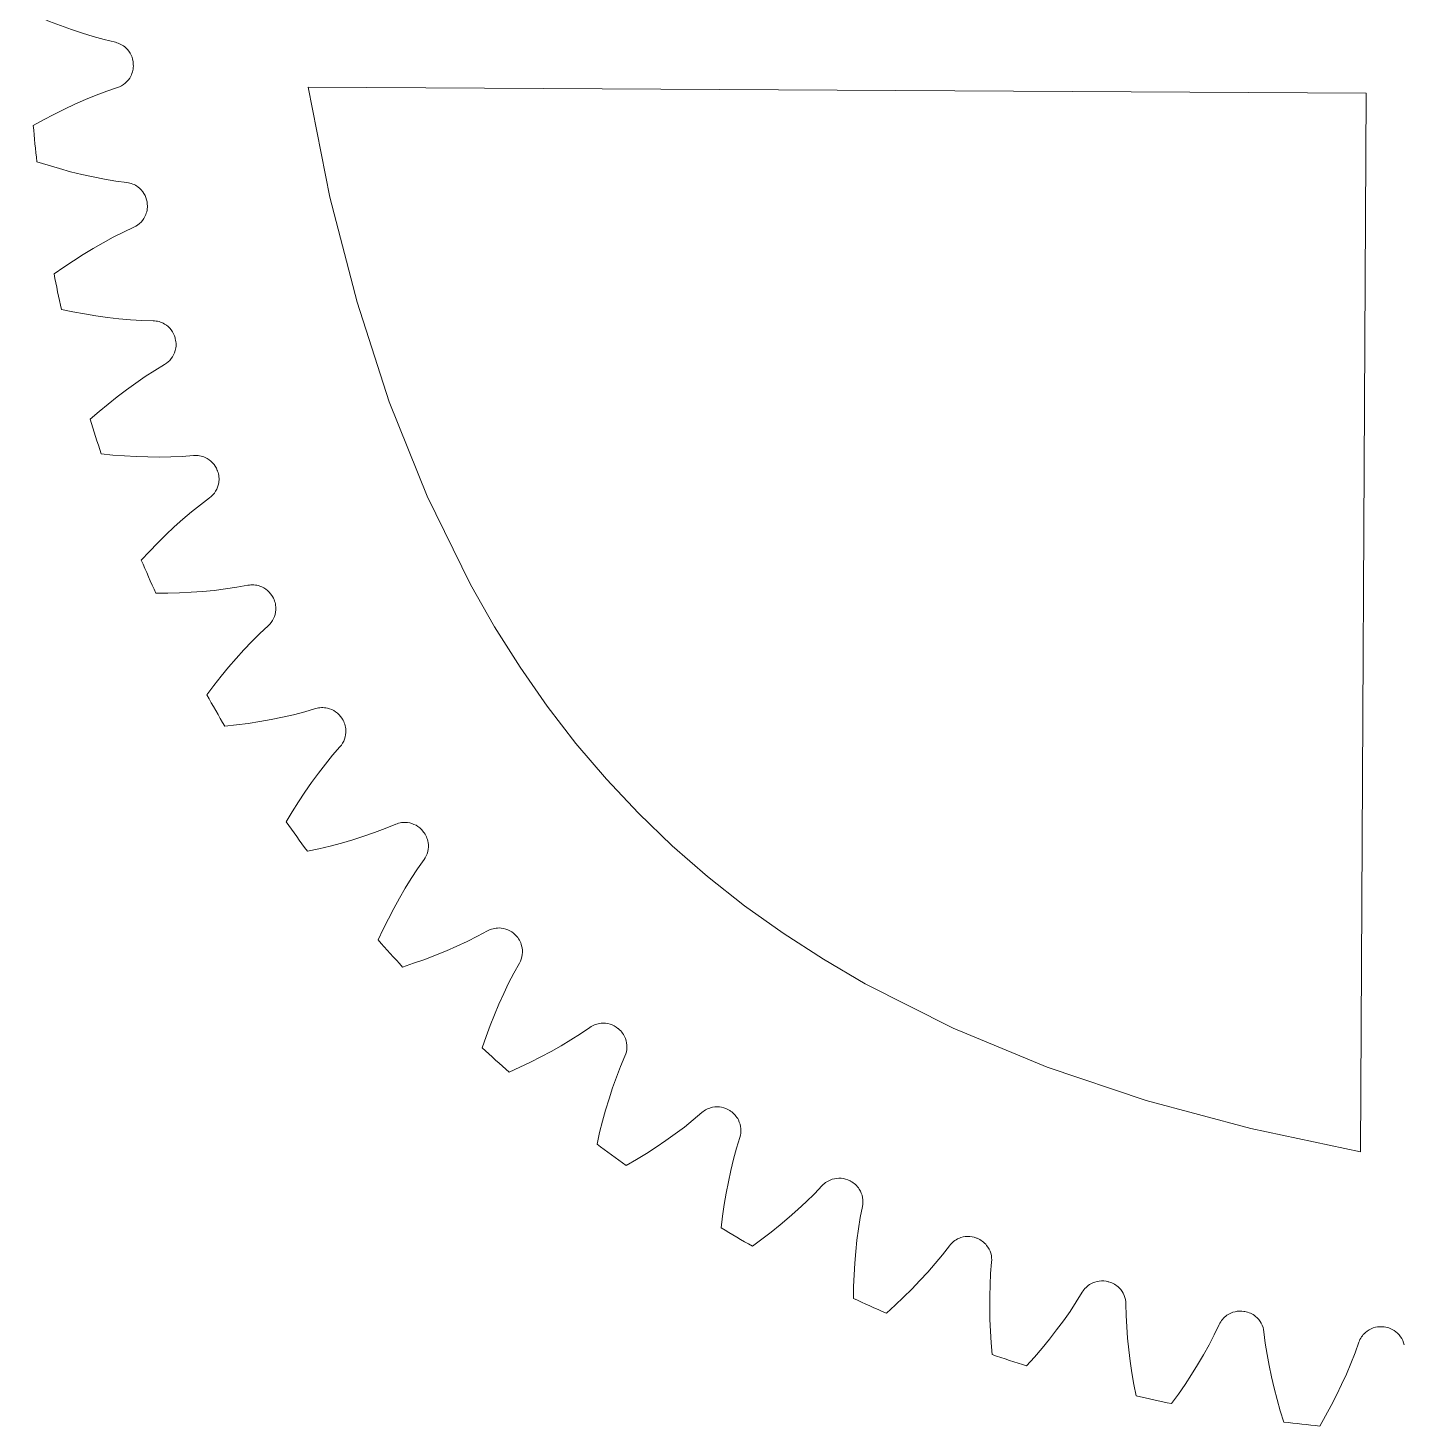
# Model space of a CAD drawing. Extents: x -181 to 448, y -465 to -8.
# Drawn here: x 270.6 to 355.8, y -203.1 to -116.5 of the extents above; entities that cross this region are included whole.
import ezdxf

# ---------------------------------------------------------------- set-up
doc = ezdxf.new("R2010")
doc.units = 0
doc.header["$MEASUREMENT"] = 0
doc.layers.add('Layer 1', color=7, linetype='Continuous')

# ---------------------------------------------------------------- blocks, each defined once
blk = doc.blocks.new('block 9')
at = {"layer": 'Layer 1', "color": 7, "lineweight": 9, "true_color": 0xffffff}
blk.add_lwpolyline([(287.937, -120.138), (353.505, -120.498)], dxfattribs=at)
blk = doc.blocks.new('block 10')
at = {"layer": 'Layer 1', "color": 7, "lineweight": 9, "true_color": 0xffffff}
blk.add_lwpolyline([(353.505, -120.498), (353.144, -186.104)], dxfattribs=at)
blk = doc.blocks.new('block 11')
at = {"layer": 'Layer 1', "color": 7, "lineweight": 9, "true_color": 0xffffff}
blk.add_lwpolyline([(353.144, -186.104), (346.349, -184.673), (339.872, -182.927), (333.72, -180.859), (327.909, -178.455), (322.453, -175.698), (319.865, -174.182), (317.373, -172.57), (314.979, -170.861), (312.686, -169.053), (310.494, -167.145), (308.405, -165.134), (306.418, -163.022), (304.535, -160.807), (302.753, -158.492), (301.072, -156.078), (299.489, -153.567), (298.001, -150.961), (295.306, -145.472), (292.967, -139.63), (290.967, -133.453), (289.293, -126.953), (287.937, -120.138)], dxfattribs=at)
blk = doc.blocks.new('block 187')
at = {"layer": 'Layer 1', "color": 7, "lineweight": 9, "true_color": 0xffffff}
blk.add_lwpolyline([(275.993, -117.351), (275.31, -117.184), (274.629, -116.996), (273.949, -116.788), (273.271, -116.561), (272.595, -116.316), (271.921, -116.055), (271.249, -115.778), (270.58, -115.486)], dxfattribs=at)
blk = doc.blocks.new('block 188')
at = {"layer": 'Layer 1', "color": 7, "lineweight": 9, "true_color": 0xffffff}
blk.add_open_spline([(277.105, -118.679), (277.097, -118.493), (277.052, -118.31), (276.973, -118.141), (276.894, -117.973), (276.784, -117.821), (276.647, -117.694), (276.555, -117.61), (276.453, -117.538), (276.343, -117.48), (276.232, -117.422), (276.115, -117.378), (275.993, -117.351)], degree=3, knots=[0, 0, 0, 0, 1, 1, 1, 2, 2, 2, 3, 3, 3, 4, 4, 4, 4], dxfattribs=at)
blk = doc.blocks.new('block 189')
at = {"layer": 'Layer 1', "color": 7, "lineweight": 9, "true_color": 0xffffff}
blk.add_open_spline([(277.105, -118.679), (277.106, -118.694), (277.107, -118.71), (277.108, -118.726)], degree=3, dxfattribs=at)
blk = doc.blocks.new('block 190')
at = {"layer": 'Layer 1', "color": 7, "lineweight": 9, "true_color": 0xffffff}
blk.add_open_spline([(276.125, -120.152), (276.302, -120.094), (276.465, -120.002), (276.607, -119.881), (276.749, -119.76), (276.866, -119.613), (276.951, -119.447), (277.008, -119.336), (277.05, -119.219), (277.077, -119.097), (277.103, -118.975), (277.113, -118.85), (277.108, -118.726)], degree=3, knots=[0, 0, 0, 0, 1, 1, 1, 2, 2, 2, 3, 3, 3, 4, 4, 4, 4], dxfattribs=at)
blk = doc.blocks.new('block 191')
at = {"layer": 'Layer 1', "color": 7, "lineweight": 9, "true_color": 0xffffff}
blk.add_lwpolyline([(276.125, -120.152), (275.46, -120.382), (274.8, -120.633), (274.142, -120.904), (273.489, -121.193), (272.838, -121.5), (272.192, -121.823), (271.549, -122.161), (270.909, -122.515)], dxfattribs=at)
blk = doc.blocks.new('block 192')
at = {"layer": 'Layer 1', "color": 7, "lineweight": 9, "true_color": 0xffffff}
blk.add_open_spline([(270.909, -122.515), (270.974, -123.262), (271.048, -124.007), (271.132, -124.752)], degree=3, dxfattribs=at)
blk = doc.blocks.new('block 193')
at = {"layer": 'Layer 1', "color": 7, "lineweight": 9, "true_color": 0xffffff}
blk.add_lwpolyline([(276.711, -126.04), (276.014, -125.946), (275.317, -125.83), (274.619, -125.694), (273.921, -125.539), (273.223, -125.367), (272.526, -125.178), (271.829, -124.973), (271.132, -124.752)], dxfattribs=at)
blk = doc.blocks.new('block 194')
at = {"layer": 'Layer 1', "color": 7, "lineweight": 9, "true_color": 0xffffff}
blk.add_open_spline([(277.956, -127.245), (277.928, -127.061), (277.864, -126.884), (277.768, -126.724), (277.672, -126.565), (277.546, -126.425), (277.397, -126.314), (277.297, -126.239), (277.187, -126.178), (277.072, -126.132), (276.956, -126.086), (276.835, -126.055), (276.711, -126.04)], degree=3, knots=[0, 0, 0, 0, 1, 1, 1, 2, 2, 2, 3, 3, 3, 4, 4, 4, 4], dxfattribs=at)
blk = doc.blocks.new('block 195')
at = {"layer": 'Layer 1', "color": 7, "lineweight": 9, "true_color": 0xffffff}
blk.add_open_spline([(277.956, -127.245), (277.958, -127.26), (277.96, -127.276), (277.963, -127.291)], degree=3, dxfattribs=at)
blk = doc.blocks.new('block 196')
at = {"layer": 'Layer 1', "color": 7, "lineweight": 9, "true_color": 0xffffff}
blk.add_open_spline([(277.134, -128.813), (277.304, -128.737), (277.458, -128.628), (277.586, -128.493), (277.714, -128.358), (277.815, -128.199), (277.882, -128.025), (277.927, -127.909), (277.957, -127.788), (277.971, -127.664), (277.984, -127.54), (277.982, -127.415), (277.963, -127.291)], degree=3, knots=[0, 0, 0, 0, 1, 1, 1, 2, 2, 2, 3, 3, 3, 4, 4, 4, 4], dxfattribs=at)
blk = doc.blocks.new('block 197')
at = {"layer": 'Layer 1', "color": 7, "lineweight": 9, "true_color": 0xffffff}
blk.add_lwpolyline([(277.134, -128.813), (276.498, -129.111), (275.867, -129.43), (275.242, -129.768), (274.622, -130.124), (274.007, -130.497), (273.398, -130.885), (272.794, -131.289), (272.195, -131.708)], dxfattribs=at)
blk = doc.blocks.new('block 198')
at = {"layer": 'Layer 1', "color": 7, "lineweight": 9, "true_color": 0xffffff}
blk.add_open_spline([(272.195, -131.708), (272.337, -132.444), (272.489, -133.177), (272.65, -133.909)], degree=3, dxfattribs=at)
blk = doc.blocks.new('block 199')
at = {"layer": 'Layer 1', "color": 7, "lineweight": 9, "true_color": 0xffffff}
blk.add_lwpolyline([(278.333, -134.607), (277.63, -134.586), (276.925, -134.544), (276.217, -134.482), (275.506, -134.401), (274.794, -134.302), (274.08, -134.187), (273.366, -134.056), (272.65, -133.909)], dxfattribs=at)
blk = doc.blocks.new('block 200')
at = {"layer": 'Layer 1', "color": 7, "lineweight": 9, "true_color": 0xffffff}
blk.add_open_spline([(279.697, -135.675), (279.65, -135.495), (279.568, -135.326), (279.456, -135.177), (279.344, -135.028), (279.204, -134.903), (279.043, -134.808), (278.936, -134.744), (278.821, -134.695), (278.701, -134.661), (278.581, -134.627), (278.457, -134.609), (278.333, -134.607)], degree=3, knots=[0, 0, 0, 0, 1, 1, 1, 2, 2, 2, 3, 3, 3, 4, 4, 4, 4], dxfattribs=at)
blk = doc.blocks.new('block 201')
at = {"layer": 'Layer 1', "color": 7, "lineweight": 9, "true_color": 0xffffff}
blk.add_open_spline([(279.697, -135.675), (279.701, -135.691), (279.705, -135.706), (279.709, -135.721)], degree=3, dxfattribs=at)
blk = doc.blocks.new('block 202')
at = {"layer": 'Layer 1', "color": 7, "lineweight": 9, "true_color": 0xffffff}
blk.add_open_spline([(279.044, -137.321), (279.205, -137.227), (279.346, -137.103), (279.459, -136.955), (279.573, -136.807), (279.656, -136.639), (279.705, -136.459), (279.738, -136.339), (279.755, -136.215), (279.755, -136.09), (279.756, -135.966), (279.74, -135.841), (279.709, -135.721)], degree=3, knots=[0, 0, 0, 0, 1, 1, 1, 2, 2, 2, 3, 3, 3, 4, 4, 4, 4], dxfattribs=at)
blk = doc.blocks.new('block 203')
at = {"layer": 'Layer 1', "color": 7, "lineweight": 9, "true_color": 0xffffff}
blk.add_lwpolyline([(279.044, -137.321), (278.442, -137.683), (277.848, -138.066), (277.261, -138.468), (276.682, -138.887), (276.11, -139.322), (275.544, -139.772), (274.986, -140.237), (274.434, -140.716)], dxfattribs=at)
blk = doc.blocks.new('block 204')
at = {"layer": 'Layer 1', "color": 7, "lineweight": 9, "true_color": 0xffffff}
blk.add_open_spline([(274.434, -140.716), (274.652, -141.433), (274.88, -142.147), (275.117, -142.858)], degree=3, dxfattribs=at)
blk = doc.blocks.new('block 205')
at = {"layer": 'Layer 1', "color": 7, "lineweight": 9, "true_color": 0xffffff}
blk.add_lwpolyline([(280.841, -142.958), (280.14, -143.011), (279.434, -143.042), (278.724, -143.054), (278.009, -143.048), (277.29, -143.025), (276.568, -142.985), (275.844, -142.929), (275.117, -142.858)], dxfattribs=at)
blk = doc.blocks.new('block 206')
at = {"layer": 'Layer 1', "color": 7, "lineweight": 9, "true_color": 0xffffff}
blk.add_open_spline([(282.309, -143.878), (282.244, -143.703), (282.145, -143.544), (282.018, -143.407), (281.891, -143.271), (281.738, -143.161), (281.569, -143.083), (281.456, -143.031), (281.336, -142.994), (281.213, -142.973), (281.09, -142.952), (280.965, -142.947), (280.841, -142.958)], degree=3, knots=[0, 0, 0, 0, 1, 1, 1, 2, 2, 2, 3, 3, 3, 4, 4, 4, 4], dxfattribs=at)
blk = doc.blocks.new('block 207')
at = {"layer": 'Layer 1', "color": 7, "lineweight": 9, "true_color": 0xffffff}
blk.add_open_spline([(282.309, -143.878), (282.315, -143.892), (282.32, -143.907), (282.326, -143.922)], degree=3, dxfattribs=at)
blk = doc.blocks.new('block 208')
at = {"layer": 'Layer 1', "color": 7, "lineweight": 9, "true_color": 0xffffff}
blk.add_open_spline([(281.832, -145.582), (281.982, -145.472), (282.11, -145.334), (282.207, -145.175), (282.305, -145.016), (282.37, -144.84), (282.4, -144.656), (282.42, -144.533), (282.424, -144.408), (282.411, -144.284), (282.399, -144.16), (282.37, -144.038), (282.326, -143.922)], degree=3, knots=[0, 0, 0, 0, 1, 1, 1, 2, 2, 2, 3, 3, 3, 4, 4, 4, 4], dxfattribs=at)
blk = doc.blocks.new('block 209')
at = {"layer": 'Layer 1', "color": 7, "lineweight": 9, "true_color": 0xffffff}
blk.add_lwpolyline([(281.832, -145.582), (281.271, -146.006), (280.721, -146.449), (280.179, -146.91), (279.647, -147.387), (279.123, -147.879), (278.608, -148.386), (278.101, -148.907), (277.602, -149.441)], dxfattribs=at)
blk = doc.blocks.new('block 210')
at = {"layer": 'Layer 1', "color": 7, "lineweight": 9, "true_color": 0xffffff}
blk.add_open_spline([(277.602, -149.441), (277.895, -150.131), (278.195, -150.817), (278.505, -151.499)], degree=3, dxfattribs=at)
blk = doc.blocks.new('block 211')
at = {"layer": 'Layer 1', "color": 7, "lineweight": 9, "true_color": 0xffffff}
blk.add_lwpolyline([(284.209, -151.001), (283.517, -151.126), (282.818, -151.231), (282.113, -151.318), (281.401, -151.386), (280.684, -151.438), (279.962, -151.474), (279.236, -151.494), (278.505, -151.499)], dxfattribs=at)
blk = doc.blocks.new('block 212')
at = {"layer": 'Layer 1', "color": 7, "lineweight": 9, "true_color": 0xffffff}
blk.add_open_spline([(285.765, -151.762), (285.682, -151.595), (285.566, -151.447), (285.426, -151.325), (285.285, -151.202), (285.122, -151.109), (284.946, -151.049), (284.828, -151.009), (284.705, -150.985), (284.581, -150.977), (284.456, -150.968), (284.331, -150.977), (284.209, -151.001)], degree=3, knots=[0, 0, 0, 0, 1, 1, 1, 2, 2, 2, 3, 3, 3, 4, 4, 4, 4], dxfattribs=at)
blk = doc.blocks.new('block 213')
at = {"layer": 'Layer 1', "color": 7, "lineweight": 9, "true_color": 0xffffff}
blk.add_open_spline([(285.765, -151.762), (285.772, -151.776), (285.779, -151.79), (285.786, -151.804)], degree=3, dxfattribs=at)
blk = doc.blocks.new('block 214')
at = {"layer": 'Layer 1', "color": 7, "lineweight": 9, "true_color": 0xffffff}
blk.add_open_spline([(285.469, -153.507), (285.607, -153.382), (285.719, -153.231), (285.799, -153.063), (285.879, -152.895), (285.926, -152.713), (285.937, -152.527), (285.944, -152.402), (285.934, -152.277), (285.909, -152.155), (285.884, -152.033), (285.842, -151.915), (285.786, -151.804)], degree=3, knots=[0, 0, 0, 0, 1, 1, 1, 2, 2, 2, 3, 3, 3, 4, 4, 4, 4], dxfattribs=at)
blk = doc.blocks.new('block 215')
at = {"layer": 'Layer 1', "color": 7, "lineweight": 9, "true_color": 0xffffff}
blk.add_lwpolyline([(285.469, -153.507), (284.955, -153.987), (284.454, -154.485), (283.964, -155), (283.484, -155.53), (283.015, -156.074), (282.555, -156.632), (282.106, -157.203), (281.665, -157.787)], dxfattribs=at)
blk = doc.blocks.new('block 216')
at = {"layer": 'Layer 1', "color": 7, "lineweight": 9, "true_color": 0xffffff}
blk.add_open_spline([(281.665, -157.787), (282.028, -158.442), (282.399, -159.093), (282.778, -159.739)], degree=3, dxfattribs=at)
blk = doc.blocks.new('block 217')
at = {"layer": 'Layer 1', "color": 7, "lineweight": 9, "true_color": 0xffffff}
blk.add_lwpolyline([(288.399, -158.647), (287.724, -158.844), (287.04, -159.022), (286.347, -159.182), (285.647, -159.324), (284.939, -159.451), (284.225, -159.562), (283.505, -159.658), (282.778, -159.739)], dxfattribs=at)
blk = doc.blocks.new('block 218')
at = {"layer": 'Layer 1', "color": 7, "lineweight": 9, "true_color": 0xffffff}
blk.add_open_spline([(290.026, -159.242), (289.926, -159.085), (289.795, -158.949), (289.643, -158.842), (289.49, -158.735), (289.318, -158.659), (289.137, -158.618), (289.015, -158.591), (288.89, -158.58), (288.766, -158.584), (288.641, -158.589), (288.518, -158.61), (288.399, -158.647)], degree=3, knots=[0, 0, 0, 0, 1, 1, 1, 2, 2, 2, 3, 3, 3, 4, 4, 4, 4], dxfattribs=at)
blk = doc.blocks.new('block 219')
at = {"layer": 'Layer 1', "color": 7, "lineweight": 9, "true_color": 0xffffff}
blk.add_open_spline([(290.026, -159.242), (290.035, -159.255), (290.043, -159.268), (290.052, -159.281)], degree=3, dxfattribs=at)
blk = doc.blocks.new('block 220')
at = {"layer": 'Layer 1', "color": 7, "lineweight": 9, "true_color": 0xffffff}
blk.add_open_spline([(289.913, -161.008), (290.038, -160.869), (290.134, -160.708), (290.196, -160.532), (290.258, -160.356), (290.286, -160.17), (290.277, -159.984), (290.271, -159.86), (290.248, -159.737), (290.21, -159.618), (290.172, -159.499), (290.119, -159.386), (290.052, -159.281)], degree=3, knots=[0, 0, 0, 0, 1, 1, 1, 2, 2, 2, 3, 3, 3, 4, 4, 4, 4], dxfattribs=at)
blk = doc.blocks.new('block 221')
at = {"layer": 'Layer 1', "color": 7, "lineweight": 9, "true_color": 0xffffff}
blk.add_lwpolyline([(289.913, -161.008), (289.453, -161.539), (289.007, -162.087), (288.573, -162.65), (288.151, -163.227), (287.741, -163.818), (287.343, -164.421), (286.955, -165.036), (286.579, -165.662)], dxfattribs=at)
blk = doc.blocks.new('block 222')
at = {"layer": 'Layer 1', "color": 7, "lineweight": 9, "true_color": 0xffffff}
blk.add_open_spline([(286.579, -165.662), (287.008, -166.276), (287.445, -166.885), (287.89, -167.488)], degree=3, dxfattribs=at)
blk = doc.blocks.new('block 223')
at = {"layer": 'Layer 1', "color": 7, "lineweight": 9, "true_color": 0xffffff}
blk.add_lwpolyline([(293.365, -165.814), (292.715, -166.081), (292.053, -166.329), (291.381, -166.56), (290.699, -166.775), (290.008, -166.975), (289.31, -167.16), (288.603, -167.331), (287.89, -167.488)], dxfattribs=at)
blk = doc.blocks.new('block 224')
at = {"layer": 'Layer 1', "color": 7, "lineweight": 9, "true_color": 0xffffff}
blk.add_open_spline([(295.046, -166.235), (294.929, -166.09), (294.786, -165.968), (294.623, -165.878), (294.46, -165.788), (294.281, -165.73), (294.096, -165.708), (293.972, -165.694), (293.847, -165.695), (293.724, -165.713), (293.6, -165.731), (293.48, -165.765), (293.365, -165.814)], degree=3, knots=[0, 0, 0, 0, 1, 1, 1, 2, 2, 2, 3, 3, 3, 4, 4, 4, 4], dxfattribs=at)
blk = doc.blocks.new('block 225')
at = {"layer": 'Layer 1', "color": 7, "lineweight": 9, "true_color": 0xffffff}
blk.add_open_spline([(295.046, -166.235), (295.055, -166.247), (295.065, -166.259), (295.075, -166.272)], degree=3, dxfattribs=at)
blk = doc.blocks.new('block 226')
at = {"layer": 'Layer 1', "color": 7, "lineweight": 9, "true_color": 0xffffff}
blk.add_open_spline([(295.118, -168.003), (295.227, -167.852), (295.306, -167.682), (295.349, -167.501), (295.393, -167.319), (295.401, -167.132), (295.372, -166.948), (295.353, -166.824), (295.318, -166.704), (295.268, -166.59), (295.218, -166.476), (295.153, -166.369), (295.075, -166.272)], degree=3, knots=[0, 0, 0, 0, 1, 1, 1, 2, 2, 2, 3, 3, 3, 4, 4, 4, 4], dxfattribs=at)
blk = doc.blocks.new('block 227')
at = {"layer": 'Layer 1', "color": 7, "lineweight": 9, "true_color": 0xffffff}
blk.add_lwpolyline([(295.118, -168.003), (294.716, -168.58), (294.329, -169.171), (293.957, -169.777), (293.598, -170.395), (293.252, -171.025), (292.918, -171.667), (292.597, -172.319), (292.288, -172.981)], dxfattribs=at)
blk = doc.blocks.new('block 228')
at = {"layer": 'Layer 1', "color": 7, "lineweight": 9, "true_color": 0xffffff}
blk.add_open_spline([(292.288, -172.981), (292.779, -173.546), (293.277, -174.106), (293.783, -174.659)], degree=3, dxfattribs=at)
blk = doc.blocks.new('block 229')
at = {"layer": 'Layer 1', "color": 7, "lineweight": 9, "true_color": 0xffffff}
blk.add_lwpolyline([(299.053, -172.423), (298.435, -172.756), (297.802, -173.071), (297.158, -173.372), (296.502, -173.657), (295.836, -173.928), (295.161, -174.185), (294.476, -174.428), (293.783, -174.659)], dxfattribs=at)
blk = doc.blocks.new('block 230')
at = {"layer": 'Layer 1', "color": 7, "lineweight": 9, "true_color": 0xffffff}
blk.add_open_spline([(300.769, -172.665), (300.638, -172.533), (300.482, -172.427), (300.311, -172.354), (300.139, -172.282), (299.955, -172.243), (299.769, -172.241), (299.644, -172.239), (299.52, -172.254), (299.399, -172.285), (299.278, -172.315), (299.162, -172.362), (299.053, -172.423)], degree=3, knots=[0, 0, 0, 0, 1, 1, 1, 2, 2, 2, 3, 3, 3, 4, 4, 4, 4], dxfattribs=at)
blk = doc.blocks.new('block 231')
at = {"layer": 'Layer 1', "color": 7, "lineweight": 9, "true_color": 0xffffff}
blk.add_open_spline([(300.769, -172.665), (300.78, -172.677), (300.791, -172.688), (300.802, -172.699)], degree=3, dxfattribs=at)
blk = doc.blocks.new('block 232')
at = {"layer": 'Layer 1', "color": 7, "lineweight": 9, "true_color": 0xffffff}
blk.add_open_spline([(301.026, -174.417), (301.118, -174.255), (301.179, -174.077), (301.203, -173.892), (301.227, -173.708), (301.216, -173.52), (301.168, -173.34), (301.136, -173.219), (301.089, -173.104), (301.027, -172.995), (300.965, -172.887), (300.889, -172.787), (300.802, -172.699)], degree=3, knots=[0, 0, 0, 0, 1, 1, 1, 2, 2, 2, 3, 3, 3, 4, 4, 4, 4], dxfattribs=at)
blk = doc.blocks.new('block 233')
at = {"layer": 'Layer 1', "color": 7, "lineweight": 9, "true_color": 0xffffff}
blk.add_lwpolyline([(301.026, -174.417), (300.686, -175.032), (300.363, -175.661), (300.056, -176.302), (299.763, -176.954), (299.485, -177.617), (299.221, -178.29), (298.97, -178.972), (298.731, -179.662)], dxfattribs=at)
blk = doc.blocks.new('block 234')
at = {"layer": 'Layer 1', "color": 7, "lineweight": 9, "true_color": 0xffffff}
blk.add_open_spline([(298.731, -179.662), (299.279, -180.174), (299.833, -180.678), (300.393, -181.175)], degree=3, dxfattribs=at)
blk = doc.blocks.new('block 235')
at = {"layer": 'Layer 1', "color": 7, "lineweight": 9, "true_color": 0xffffff}
blk.add_lwpolyline([(305.401, -178.4), (304.821, -178.796), (304.225, -179.176), (303.615, -179.542), (302.993, -179.894), (302.359, -180.233), (301.714, -180.559), (301.059, -180.873), (300.393, -181.175)], dxfattribs=at)
blk = doc.blocks.new('block 236')
at = {"layer": 'Layer 1', "color": 7, "lineweight": 9, "true_color": 0xffffff}
blk.add_open_spline([(307.132, -178.462), (306.988, -178.344), (306.823, -178.256), (306.645, -178.201), (306.466, -178.147), (306.279, -178.127), (306.094, -178.144), (305.97, -178.156), (305.848, -178.184), (305.731, -178.227), (305.614, -178.27), (305.503, -178.328), (305.401, -178.4)], degree=3, knots=[0, 0, 0, 0, 1, 1, 1, 2, 2, 2, 3, 3, 3, 4, 4, 4, 4], dxfattribs=at)
blk = doc.blocks.new('block 237')
at = {"layer": 'Layer 1', "color": 7, "lineweight": 9, "true_color": 0xffffff}
blk.add_open_spline([(307.132, -178.462), (307.145, -178.472), (307.157, -178.482), (307.169, -178.492)], degree=3, dxfattribs=at)
blk = doc.blocks.new('block 238')
at = {"layer": 'Layer 1', "color": 7, "lineweight": 9, "true_color": 0xffffff}
blk.add_open_spline([(307.571, -180.177), (307.646, -180.007), (307.688, -179.823), (307.693, -179.637), (307.698, -179.451), (307.666, -179.266), (307.6, -179.091), (307.556, -178.975), (307.497, -178.865), (307.424, -178.763), (307.351, -178.662), (307.265, -178.571), (307.169, -178.492)], degree=3, knots=[0, 0, 0, 0, 1, 1, 1, 2, 2, 2, 3, 3, 3, 4, 4, 4, 4], dxfattribs=at)
blk = doc.blocks.new('block 239')
at = {"layer": 'Layer 1', "color": 7, "lineweight": 9, "true_color": 0xffffff}
blk.add_lwpolyline([(307.571, -180.177), (307.298, -180.824), (307.042, -181.484), (306.804, -182.153), (306.581, -182.833), (306.374, -183.521), (306.181, -184.218), (306.002, -184.922), (305.838, -185.634)], dxfattribs=at)
blk = doc.blocks.new('block 240')
at = {"layer": 'Layer 1', "color": 7, "lineweight": 9, "true_color": 0xffffff}
blk.add_open_spline([(305.838, -185.634), (306.436, -186.085), (307.039, -186.529), (307.649, -186.965)], degree=3, dxfattribs=at)
blk = doc.blocks.new('block 241')
at = {"layer": 'Layer 1', "color": 7, "lineweight": 9, "true_color": 0xffffff}
blk.add_lwpolyline([(312.339, -183.681), (311.803, -184.136), (311.25, -184.576), (310.682, -185.004), (310.1, -185.419), (309.505, -185.822), (308.898, -186.214), (308.279, -186.595), (307.649, -186.965)], dxfattribs=at)
blk = doc.blocks.new('block 242')
at = {"layer": 'Layer 1', "color": 7, "lineweight": 9, "true_color": 0xffffff}
blk.add_open_spline([(314.067, -183.562), (313.912, -183.46), (313.738, -183.389), (313.555, -183.353), (313.372, -183.318), (313.184, -183.318), (313.001, -183.355), (312.879, -183.379), (312.761, -183.419), (312.649, -183.475), (312.537, -183.53), (312.433, -183.599), (312.339, -183.681)], degree=3, knots=[0, 0, 0, 0, 1, 1, 1, 2, 2, 2, 3, 3, 3, 4, 4, 4, 4], dxfattribs=at)
blk = doc.blocks.new('block 243')
at = {"layer": 'Layer 1', "color": 7, "lineweight": 9, "true_color": 0xffffff}
blk.add_open_spline([(314.067, -183.562), (314.08, -183.571), (314.094, -183.58), (314.107, -183.588)], degree=3, dxfattribs=at)
blk = doc.blocks.new('block 244')
at = {"layer": 'Layer 1', "color": 7, "lineweight": 9, "true_color": 0xffffff}
blk.add_open_spline([(314.683, -185.222), (314.74, -185.045), (314.762, -184.858), (314.747, -184.672), (314.733, -184.486), (314.682, -184.305), (314.598, -184.139), (314.542, -184.028), (314.472, -183.924), (314.389, -183.831), (314.306, -183.738), (314.211, -183.657), (314.107, -183.588)], degree=3, knots=[0, 0, 0, 0, 1, 1, 1, 2, 2, 2, 3, 3, 3, 4, 4, 4, 4], dxfattribs=at)
blk = doc.blocks.new('block 245')
at = {"layer": 'Layer 1', "color": 7, "lineweight": 9, "true_color": 0xffffff}
blk.add_lwpolyline([(314.683, -185.222), (314.478, -185.894), (314.293, -186.576), (314.126, -187.267), (313.976, -187.966), (313.842, -188.673), (313.723, -189.386), (313.619, -190.105), (313.529, -190.83)], dxfattribs=at)
blk = doc.blocks.new('block 246')
at = {"layer": 'Layer 1', "color": 7, "lineweight": 9, "true_color": 0xffffff}
blk.add_open_spline([(313.529, -190.83), (314.171, -191.216), (314.818, -191.595), (315.469, -191.964)], degree=3, dxfattribs=at)
blk = doc.blocks.new('block 247')
at = {"layer": 'Layer 1', "color": 7, "lineweight": 9, "true_color": 0xffffff}
blk.add_lwpolyline([(319.791, -188.209), (319.305, -188.717), (318.802, -189.212), (318.281, -189.697), (317.746, -190.171), (317.196, -190.634), (316.633, -191.087), (316.057, -191.531), (315.469, -191.964)], dxfattribs=at)
blk = doc.blocks.new('block 248')
at = {"layer": 'Layer 1', "color": 7, "lineweight": 9, "true_color": 0xffffff}
blk.add_open_spline([(321.497, -187.91), (321.332, -187.824), (321.151, -187.772), (320.966, -187.755), (320.78, -187.739), (320.593, -187.759), (320.415, -187.815), (320.296, -187.852), (320.183, -187.904), (320.077, -187.971), (319.972, -188.037), (319.876, -188.117), (319.791, -188.209)], degree=3, knots=[0, 0, 0, 0, 1, 1, 1, 2, 2, 2, 3, 3, 3, 4, 4, 4, 4], dxfattribs=at)
blk = doc.blocks.new('block 249')
at = {"layer": 'Layer 1', "color": 7, "lineweight": 9, "true_color": 0xffffff}
blk.add_open_spline([(321.497, -187.91), (321.511, -187.917), (321.525, -187.924), (321.539, -187.931)], degree=3, dxfattribs=at)
blk = doc.blocks.new('block 250')
at = {"layer": 'Layer 1', "color": 7, "lineweight": 9, "true_color": 0xffffff}
blk.add_open_spline([(322.283, -189.496), (322.321, -189.313), (322.323, -189.125), (322.29, -188.942), (322.256, -188.759), (322.186, -188.584), (322.086, -188.428), (322.018, -188.323), (321.937, -188.227), (321.845, -188.144), (321.753, -188.06), (321.65, -187.988), (321.539, -187.931)], degree=3, knots=[0, 0, 0, 0, 1, 1, 1, 2, 2, 2, 3, 3, 3, 4, 4, 4, 4], dxfattribs=at)
blk = doc.blocks.new('block 251')
at = {"layer": 'Layer 1', "color": 7, "lineweight": 9, "true_color": 0xffffff}
blk.add_lwpolyline([(322.283, -189.496), (322.15, -190.186), (322.037, -190.883), (321.943, -191.588), (321.867, -192.299), (321.807, -193.015), (321.763, -193.737), (321.735, -194.463), (321.722, -195.194)], dxfattribs=at)
blk = doc.blocks.new('block 252')
at = {"layer": 'Layer 1', "color": 7, "lineweight": 9, "true_color": 0xffffff}
blk.add_open_spline([(321.722, -195.194), (322.401, -195.511), (323.083, -195.819), (323.77, -196.119)], degree=3, dxfattribs=at)
blk = doc.blocks.new('block 253')
at = {"layer": 'Layer 1', "color": 7, "lineweight": 9, "true_color": 0xffffff}
blk.add_lwpolyline([(327.675, -191.932), (327.245, -192.488), (326.796, -193.034), (326.33, -193.57), (325.847, -194.097), (325.349, -194.616), (324.836, -195.125), (324.31, -195.626), (323.77, -196.119)], dxfattribs=at)
blk = doc.blocks.new('block 254')
at = {"layer": 'Layer 1', "color": 7, "lineweight": 9, "true_color": 0xffffff}
blk.add_open_spline([(329.341, -191.456), (329.168, -191.389), (328.982, -191.355), (328.796, -191.359), (328.61, -191.362), (328.426, -191.401), (328.255, -191.475), (328.141, -191.524), (328.033, -191.588), (327.935, -191.665), (327.837, -191.743), (327.75, -191.832), (327.675, -191.932)], degree=3, knots=[0, 0, 0, 0, 1, 1, 1, 2, 2, 2, 3, 3, 3, 4, 4, 4, 4], dxfattribs=at)
blk = doc.blocks.new('block 255')
at = {"layer": 'Layer 1', "color": 7, "lineweight": 9, "true_color": 0xffffff}
blk.add_open_spline([(329.341, -191.456), (329.356, -191.462), (329.37, -191.468), (329.385, -191.473)], degree=3, dxfattribs=at)
blk = doc.blocks.new('block 256')
at = {"layer": 'Layer 1', "color": 7, "lineweight": 9, "true_color": 0xffffff}
blk.add_open_spline([(330.288, -192.952), (330.307, -192.766), (330.29, -192.579), (330.237, -192.4), (330.184, -192.222), (330.097, -192.055), (329.98, -191.91), (329.902, -191.813), (329.812, -191.726), (329.711, -191.653), (329.611, -191.579), (329.501, -191.519), (329.385, -191.473)], degree=3, knots=[0, 0, 0, 0, 1, 1, 1, 2, 2, 2, 3, 3, 3, 4, 4, 4, 4], dxfattribs=at)
blk = doc.blocks.new('block 257')
at = {"layer": 'Layer 1', "color": 7, "lineweight": 9, "true_color": 0xffffff}
blk.add_lwpolyline([(330.288, -192.952), (330.228, -193.652), (330.189, -194.357), (330.169, -195.068), (330.167, -195.783), (330.183, -196.502), (330.215, -197.224), (330.263, -197.949), (330.326, -198.677)], dxfattribs=at)
blk = doc.blocks.new('block 258')
at = {"layer": 'Layer 1', "color": 7, "lineweight": 9, "true_color": 0xffffff}
blk.add_open_spline([(330.326, -198.677), (331.034, -198.921), (331.745, -199.157), (332.459, -199.383)], degree=3, dxfattribs=at)
blk = doc.blocks.new('block 259')
at = {"layer": 'Layer 1', "color": 7, "lineweight": 9, "true_color": 0xffffff}
blk.add_lwpolyline([(335.906, -194.811), (335.536, -195.409), (335.147, -195.999), (334.739, -196.581), (334.313, -197.155), (333.872, -197.723), (333.416, -198.283), (332.944, -198.837), (332.459, -199.383)], dxfattribs=at)
blk = doc.blocks.new('block 260')
at = {"layer": 'Layer 1', "color": 7, "lineweight": 9, "true_color": 0xffffff}
blk.add_open_spline([(337.513, -194.164), (337.333, -194.114), (337.145, -194.101), (336.96, -194.123), (336.776, -194.146), (336.597, -194.205), (336.435, -194.296), (336.326, -194.357), (336.226, -194.432), (336.136, -194.519), (336.047, -194.606), (335.969, -194.704), (335.906, -194.811)], degree=3, knots=[0, 0, 0, 0, 1, 1, 1, 2, 2, 2, 3, 3, 3, 4, 4, 4, 4], dxfattribs=at)
blk = doc.blocks.new('block 261')
at = {"layer": 'Layer 1', "color": 7, "lineweight": 9, "true_color": 0xffffff}
blk.add_open_spline([(337.513, -194.164), (337.528, -194.168), (337.543, -194.172), (337.558, -194.176)], degree=3, dxfattribs=at)
blk = doc.blocks.new('block 262')
at = {"layer": 'Layer 1', "color": 7, "lineweight": 9, "true_color": 0xffffff}
blk.add_open_spline([(338.611, -195.552), (338.61, -195.366), (338.573, -195.181), (338.502, -195.009), (338.431, -194.837), (338.327, -194.68), (338.196, -194.548), (338.108, -194.46), (338.009, -194.383), (337.901, -194.32), (337.793, -194.257), (337.678, -194.209), (337.558, -194.176)], degree=3, knots=[0, 0, 0, 0, 1, 1, 1, 2, 2, 2, 3, 3, 3, 4, 4, 4, 4], dxfattribs=at)
blk = doc.blocks.new('block 263')
at = {"layer": 'Layer 1', "color": 7, "lineweight": 9, "true_color": 0xffffff}
blk.add_lwpolyline([(338.611, -195.552), (338.624, -196.254), (338.659, -196.96), (338.713, -197.669), (338.786, -198.38), (338.877, -199.093), (338.984, -199.808), (339.108, -200.525), (339.247, -201.242)], dxfattribs=at)
blk = doc.blocks.new('block 264')
at = {"layer": 'Layer 1', "color": 7, "lineweight": 9, "true_color": 0xffffff}
blk.add_open_spline([(339.247, -201.242), (339.976, -201.411), (340.708, -201.571), (341.442, -201.721)], degree=3, dxfattribs=at)
blk = doc.blocks.new('block 265')
at = {"layer": 'Layer 1', "color": 7, "lineweight": 9, "true_color": 0xffffff}
blk.add_lwpolyline([(344.392, -196.814), (344.087, -197.447), (343.761, -198.074), (343.416, -198.696), (343.053, -199.312), (342.674, -199.922), (342.278, -200.527), (341.868, -201.127), (341.442, -201.721)], dxfattribs=at)
blk = doc.blocks.new('block 266')
at = {"layer": 'Layer 1', "color": 7, "lineweight": 9, "true_color": 0xffffff}
blk.add_open_spline([(345.922, -196.002), (345.738, -195.972), (345.55, -195.978), (345.369, -196.02), (345.188, -196.062), (345.016, -196.138), (344.864, -196.246), (344.762, -196.318), (344.67, -196.403), (344.591, -196.499), (344.511, -196.595), (344.444, -196.701), (344.392, -196.814)], degree=3, knots=[0, 0, 0, 0, 1, 1, 1, 2, 2, 2, 3, 3, 3, 4, 4, 4, 4], dxfattribs=at)
blk = doc.blocks.new('block 267')
at = {"layer": 'Layer 1', "color": 7, "lineweight": 9, "true_color": 0xffffff}
blk.add_open_spline([(345.922, -196.002), (345.938, -196.005), (345.953, -196.007), (345.969, -196.01)], degree=3, dxfattribs=at)
blk = doc.blocks.new('block 268')
at = {"layer": 'Layer 1', "color": 7, "lineweight": 9, "true_color": 0xffffff}
blk.add_open_spline([(347.159, -197.268), (347.14, -197.083), (347.084, -196.903), (346.995, -196.739), (346.906, -196.576), (346.786, -196.431), (346.642, -196.313), (346.545, -196.234), (346.439, -196.168), (346.325, -196.117), (346.211, -196.066), (346.092, -196.03), (345.969, -196.01)], degree=3, knots=[0, 0, 0, 0, 1, 1, 1, 2, 2, 2, 3, 3, 3, 4, 4, 4, 4], dxfattribs=at)
blk = doc.blocks.new('block 269')
at = {"layer": 'Layer 1', "color": 7, "lineweight": 9, "true_color": 0xffffff}
blk.add_lwpolyline([(347.159, -197.268), (347.246, -197.965), (347.355, -198.664), (347.483, -199.363), (347.63, -200.063), (347.794, -200.762), (347.976, -201.462), (348.173, -202.161), (348.387, -202.86)], dxfattribs=at)
blk = doc.blocks.new('block 270')
at = {"layer": 'Layer 1', "color": 7, "lineweight": 9, "true_color": 0xffffff}
blk.add_open_spline([(348.387, -202.86), (349.13, -202.952), (349.875, -203.035), (350.62, -203.108)], degree=3, dxfattribs=at)
blk = doc.blocks.new('block 271')
at = {"layer": 'Layer 1', "color": 7, "lineweight": 9, "true_color": 0xffffff}
blk.add_lwpolyline([(353.041, -197.919), (352.804, -198.58), (352.545, -199.238), (352.267, -199.892), (351.971, -200.543), (351.657, -201.19), (351.327, -201.833), (350.981, -202.472), (350.62, -203.108)], dxfattribs=at)
blk = doc.blocks.new('block 272')
at = {"layer": 'Layer 1', "color": 7, "lineweight": 9, "true_color": 0xffffff}
blk.add_open_spline([(354.478, -196.951), (354.292, -196.941), (354.106, -196.966), (353.93, -197.027), (353.754, -197.087), (353.591, -197.182), (353.451, -197.305), (353.357, -197.387), (353.275, -197.481), (353.206, -197.585), (353.136, -197.688), (353.081, -197.801), (353.041, -197.919)], degree=3, knots=[0, 0, 0, 0, 1, 1, 1, 2, 2, 2, 3, 3, 3, 4, 4, 4, 4], dxfattribs=at)
blk = doc.blocks.new('block 273')
at = {"layer": 'Layer 1', "color": 7, "lineweight": 9, "true_color": 0xffffff}
blk.add_open_spline([(354.478, -196.951), (354.494, -196.952), (354.509, -196.953), (354.525, -196.954)], degree=3, dxfattribs=at)
blk = doc.blocks.new('block 274')
at = {"layer": 'Layer 1', "color": 7, "lineweight": 9, "true_color": 0xffffff}
blk.add_open_spline([(355.841, -198.081), (355.802, -197.899), (355.727, -197.726), (355.622, -197.573), (355.516, -197.419), (355.382, -197.288), (355.226, -197.185), (355.122, -197.117), (355.009, -197.063), (354.891, -197.024), (354.772, -196.985), (354.649, -196.961), (354.525, -196.954)], degree=3, knots=[0, 0, 0, 0, 1, 1, 1, 2, 2, 2, 3, 3, 3, 4, 4, 4, 4], dxfattribs=at)
blk = doc.blocks.new('block 2')
at = {"layer": 'Layer 1'}
for name in ['block 187', 'block 188', 'block 189', 'block 190', 'block 191', 'block 9', 'block 11', 'block 10', 'block 192', 'block 193', 'block 194', 'block 196', 'block 195', 'block 197', 'block 198', 'block 199', 'block 200', 'block 202', 'block 201', 'block 203', 'block 204', 'block 205', 'block 206', 'block 208', 'block 207', 'block 209', 'block 210', 'block 211', 'block 212', 'block 214', 'block 213', 'block 215', 'block 216', 'block 217', 'block 218', 'block 220', 'block 219', 'block 221', 'block 222', 'block 223', 'block 224', 'block 225', 'block 226', 'block 227', 'block 229', 'block 230', 'block 228', 'block 231', 'block 232', 'block 233', 'block 235', 'block 236', 'block 237', 'block 238', 'block 234', 'block 239', 'block 241', 'block 242', 'block 243', 'block 244', 'block 245', 'block 240', 'block 248', 'block 249', 'block 250', 'block 247', 'block 251', 'block 246', 'block 254', 'block 255', 'block 256', 'block 253', 'block 257', 'block 259', 'block 260', 'block 261', 'block 262', 'block 252', 'block 263', 'block 266', 'block 267', 'block 268', 'block 265', 'block 269', 'block 272', 'block 273', 'block 274', 'block 271', 'block 258', 'block 264', 'block 270']:
    blk.add_blockref(name, (0, 0), dxfattribs=at)

msp = doc.modelspace()

# ---------------------------------------------------------------- block references
at = {"layer": 'Layer 1'}
msp.add_blockref('block 2', (0, 0), dxfattribs=at)

doc.saveas('drawing.dxf')
